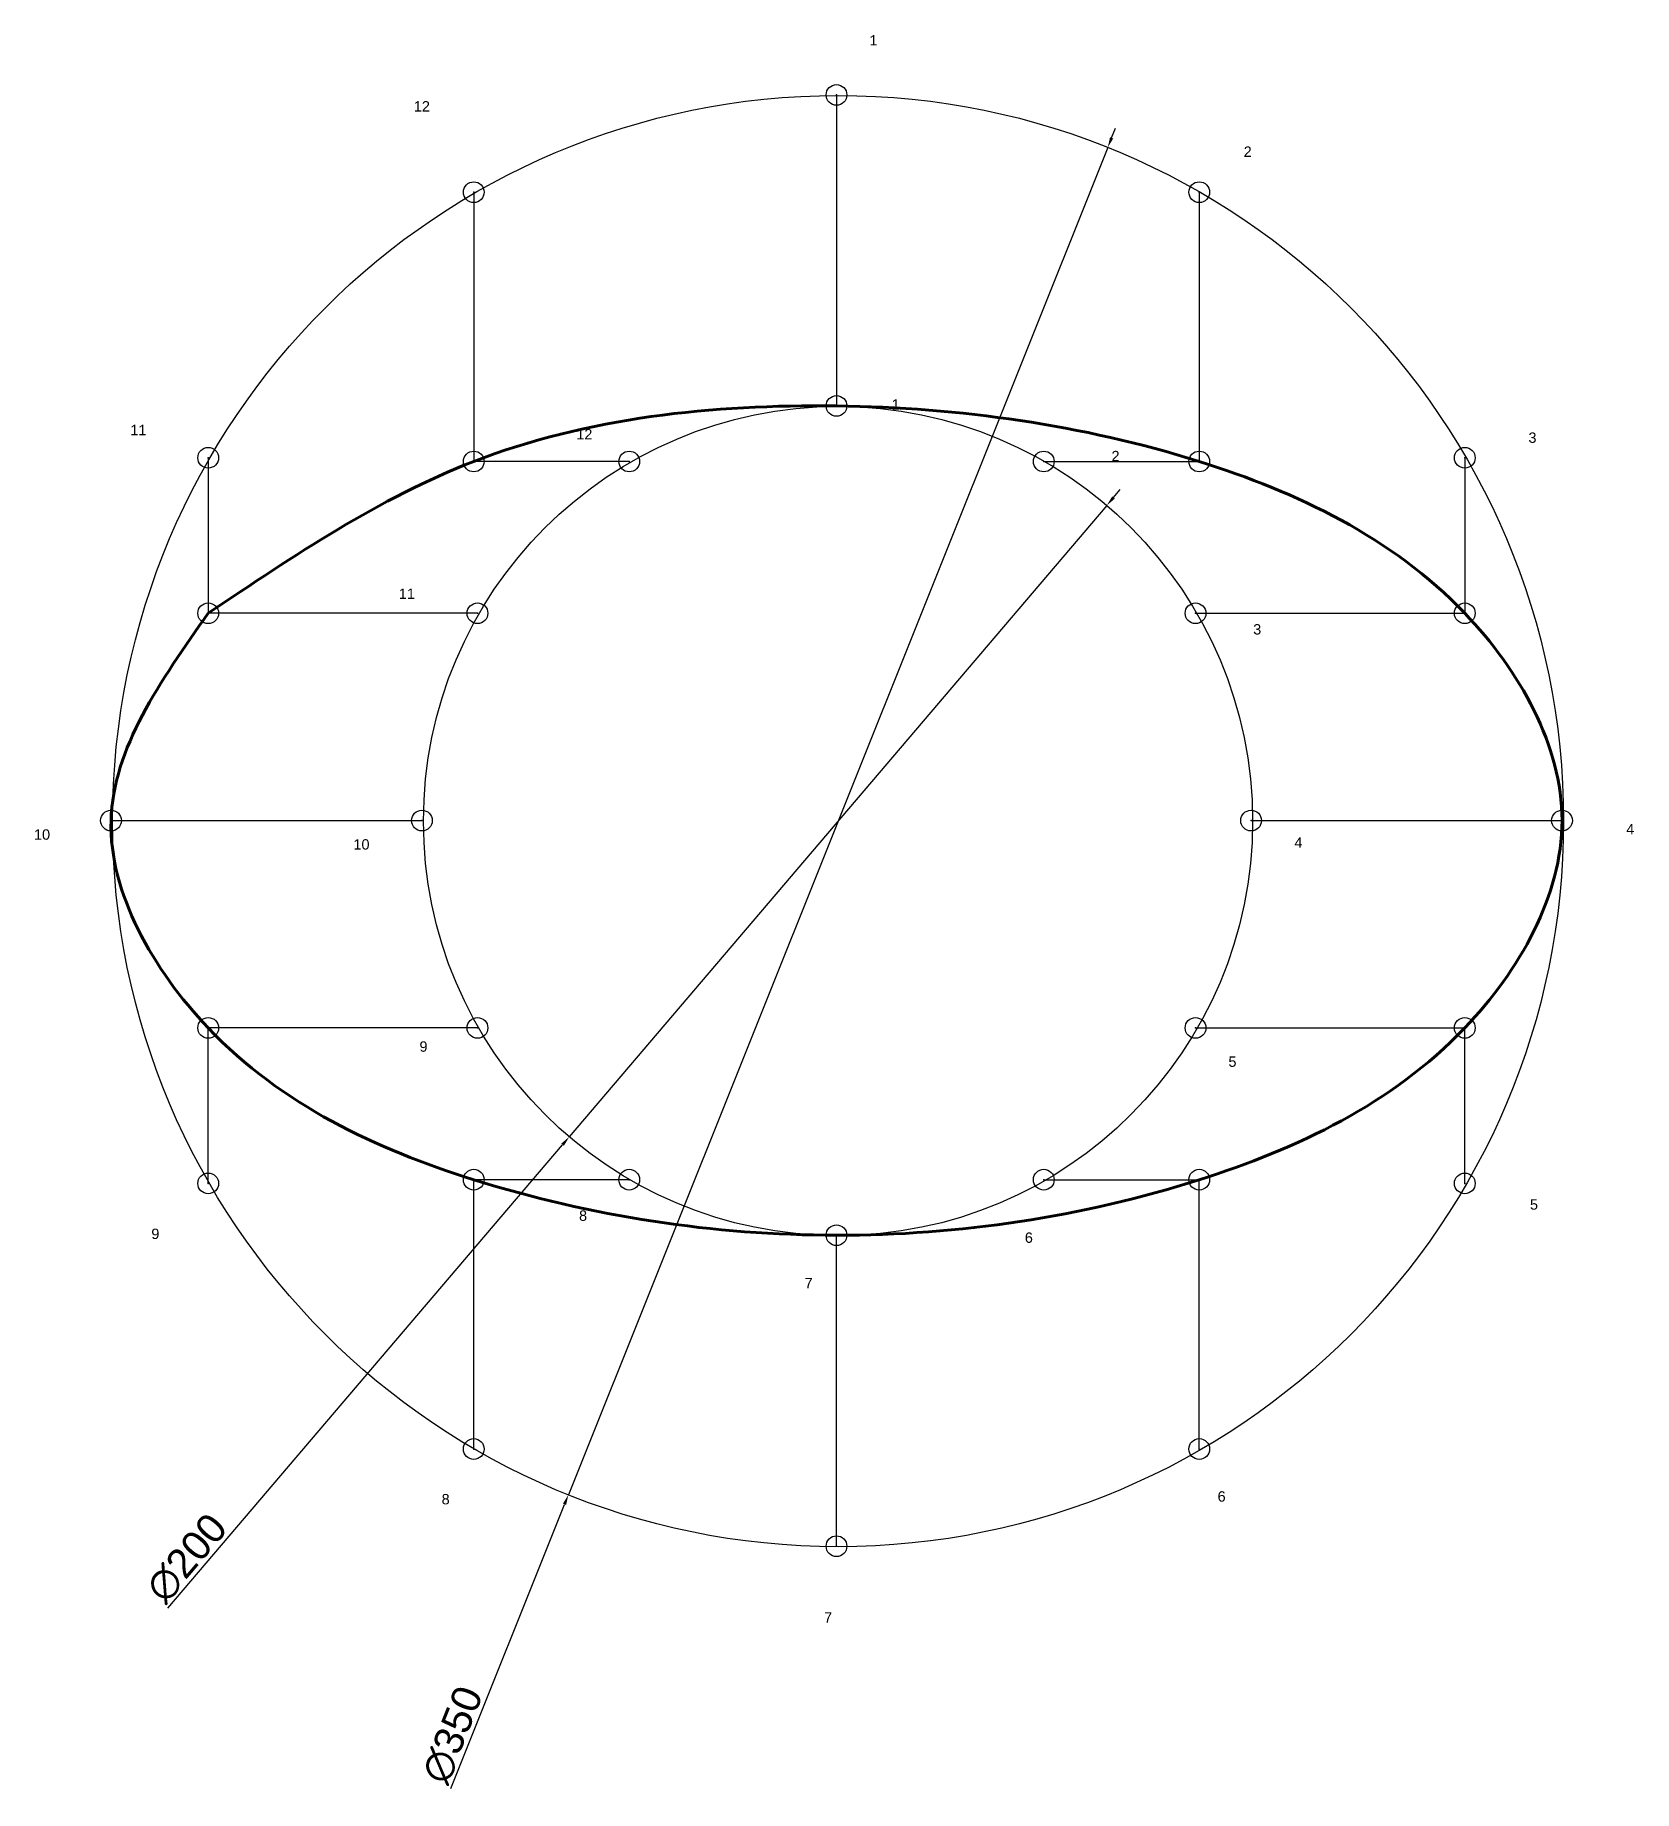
# Model space of a CAD drawing. Header units: millimetres. Extents: x 2934 to 3320, y 2338 to 2761.
import ezdxf

# ---------------------------------------------------------------- set-up
doc = ezdxf.new("R2010")
doc.units = ezdxf.units.MM
doc.header["$PDMODE"] = 32
doc.header["$PDSIZE"] = 5
doc.styles.get("Standard").update_dxf_attribs({"font": 'arial.ttf'})
doc.dimstyles.new('ISO-25', dxfattribs={"dimtxt": 7, "dimasz": 2.5, "dimexe": 1.25, "dimexo": 0.625, "dimtad": 1, "dimtxsty": 'Standard', "dimcen": 2.5, "dimadec": 0, "dimazin": 0, "dimtfac": 1, "dimtmove": 0, "dimatfit": 3, "dimfxl": 1, "dimarcsym": 0})

# ---------------------------------------------------------------- blocks, each defined once
blk = doc.blocks.new('*D6')
at = {"color": 0, "lineweight": -2, "transparency": 16777216}
for p, q in [((3193.86, 2736.65), (3194.79, 2738.97)), ((3192.93, 2734.33), (3062.83, 2409.41)), ((3034.47, 2338.59), (3061.9, 2407.09))]:
    blk.add_line(p, q, dxfattribs=at)
at = {"color": 0, "transparency": 16777216}
for points in [[(3193.48, 2736.8), (3194.25, 2736.49), (3192.93, 2734.33)], [(3061.51, 2407.24), (3062.28, 2406.93), (3062.83, 2409.41)]]:
    blk.add_solid(points, dxfattribs=at)
at = {"layer": 'Defpoints', "color": 0, "transparency": 16777216}
for p in [(3192.93, 2734.33), (3062.83, 2409.41)]:
    blk.add_point(p, dxfattribs=at)
at = {"color": 0, "transparency": 16777216, "insert": (3034.9, 2351.51), "char_height": 7, "attachment_point": 5, "rotation": 68.1772}
blk.add_mtext('∅350', dxfattribs=at)
blk = doc.blocks.new('*D7')
at = {"color": 0, "lineweight": -2, "transparency": 16777216}
for p, q in [((3194.33, 2649.91), (3195.95, 2651.81)), ((3192.71, 2648.01), (3063.05, 2495.73)), ((2966.23, 2382.03), (3061.43, 2493.83))]:
    blk.add_line(p, q, dxfattribs=at)
at = {"color": 0, "transparency": 16777216}
for points in [[(3194.01, 2650.18), (3194.65, 2649.64), (3192.71, 2648.01)], [(3061.11, 2494.1), (3061.75, 2493.56), (3063.05, 2495.73)]]:
    blk.add_solid(points, dxfattribs=at)
at = {"layer": 'Defpoints', "color": 0, "transparency": 16777216}
for p in [(3192.71, 2648.01), (3063.05, 2495.73)]:
    blk.add_point(p, dxfattribs=at)
at = {"color": 0, "transparency": 16777216, "insert": (2970.77, 2394.13), "char_height": 7, "attachment_point": 5, "rotation": 49.5861}
blk.add_mtext('∅200', dxfattribs=at)

msp = doc.modelspace()

# ---------------------------------------------------------------- linework, layer by layer
for p, q in [((3127.505, 2746.992), (3127.505, 2671.992)), ((3040.005, 2723.546), (3040.005, 2658.594)), ((3215.005, 2723.546), (3215.005, 2658.594)), ((2975.95, 2659.492), (2975.95, 2621.992)), ((3279.059, 2659.492), (3279.059, 2621.992)), ((3077.505, 2658.594), (3040.005, 2658.594)), ((3177.505, 2658.594), (3215.005, 2658.594)), ((3040.902, 2621.992), (2975.95, 2621.992)), ((3214.107, 2621.992), (3279.059, 2621.992)), ((2952.505, 2571.992), (3027.505, 2571.992)), ((3227.505, 2571.992), (3302.505, 2571.992)), ((2975.95, 2484.492), (2975.95, 2521.992)), ((3040.902, 2521.992), (2975.95, 2521.992)), ((3214.107, 2521.992), (3279.059, 2521.992)), ((3279.059, 2484.492), (3279.059, 2521.992)), ((3040.005, 2420.437), (3040.005, 2485.389)), ((3077.505, 2485.389), (3040.005, 2485.389)), ((3177.505, 2485.389), (3215.005, 2485.389)), ((3215.005, 2420.437), (3215.005, 2485.389)), ((3127.505, 2396.992), (3127.505, 2471.992))]:
    msp.add_line(p, q)
for radius in [175, 100]:
    msp.add_circle((3127.879, 2571.869), radius)
at = {"color": 244, "lineweight": 70, "true_color": 0x991b1e}
msp.add_spline([(2975.95, 2621.992), (2952.505, 2571.992), (2975.95, 2521.992), (3040.005, 2485.389), (3127.505, 2471.992), (3215.005, 2485.389), (3279.059, 2521.992), (3302.505, 2571.992), (3279.059, 2621.992), (3215.005, 2658.594), (3127.505, 2671.992), (3040.005, 2658.594), (2975.95, 2621.992)], degree=3, dxfattribs=at)
for p in [(3127.505, 2746.992), (3040.005, 2723.546), (3215.005, 2723.546), (3127.505, 2671.992), (3127.505, 2671.992), (2975.95, 2659.492), (3040.005, 2658.594), (3077.505, 2658.594), (3177.505, 2658.594), (3215.005, 2658.594), (3279.059, 2659.492), (2975.95, 2621.992), (3040.902, 2621.992), (3214.107, 2621.992), (3279.059, 2621.992), (2952.505, 2571.992), (2952.505, 2571.992), (3027.505, 2571.992), (3227.505, 2571.992), (3302.505, 2571.992), (3302.505, 2571.992), (2975.95, 2521.992), (3040.902, 2521.992), (3214.107, 2521.992), (3279.059, 2521.992), (2975.95, 2484.492), (3040.005, 2485.389), (3077.505, 2485.389), (3177.505, 2485.389), (3215.005, 2485.389), (3279.059, 2484.492), (3127.505, 2471.992), (3127.505, 2471.992), (3040.005, 2420.437), (3215.005, 2420.437), (3127.505, 2396.992)]:
    msp.add_point(p)

# ---------------------------------------------------------------- texts
for s, p in [('1', (3135.448, 2758.926)), ('12', (3025.547, 2743)), ('2', (3225.716, 2732.066)), ('1', (3140.798, 2671.104)), ('11', (2957.165, 2664.943)), ('12', (3064.736, 2663.912)), ('3', (3294.413, 2663.094)), ('2', (3193.832, 2658.652)), ('11', (3021.925, 2625.447)), ('3', (3228.014, 2616.87)), ('4', (3318.006, 2568.682)), ('10', (2933.929, 2567.383)), ('10', (3010.977, 2564.995)), ('4', (3237.971, 2565.473)), ('9', (3026.906, 2516.25)), ('5', (3222.046, 2512.603)), ('8', (3065.403, 2475.464)), ('5', (3294.775, 2478.156)), ('9', (2962.228, 2471.082)), ('6', (3172.929, 2470.158)), ('7', (3119.83, 2459.215)), ('8', (3032.252, 2407.084)), ('6', (3219.427, 2407.747)), ('7', (3124.512, 2378.566))]:
    msp.add_text(s, height=2.5).set_placement(p)

# ---------------------------------------------------------------- dimensions: what is measured, and where the dimension line sits
for p1, p2, picture, middle in [((3192.933, 2734.328), (3062.825, 2409.41), '*D6', (3038.984, 2349.872)), ((3192.71, 2648.007), (3063.049, 2495.731), '*D7', (2974.113, 2391.284))]:
    dim = msp.add_diameter_dim_2p(p1=p1, p2=p2, dimstyle='ISO-25')
    dim.commit()
    dim.dimension.update_dxf_attribs({"geometry": picture, "text_midpoint": middle, "dimtype": 163})

doc.saveas('drawing.dxf')
